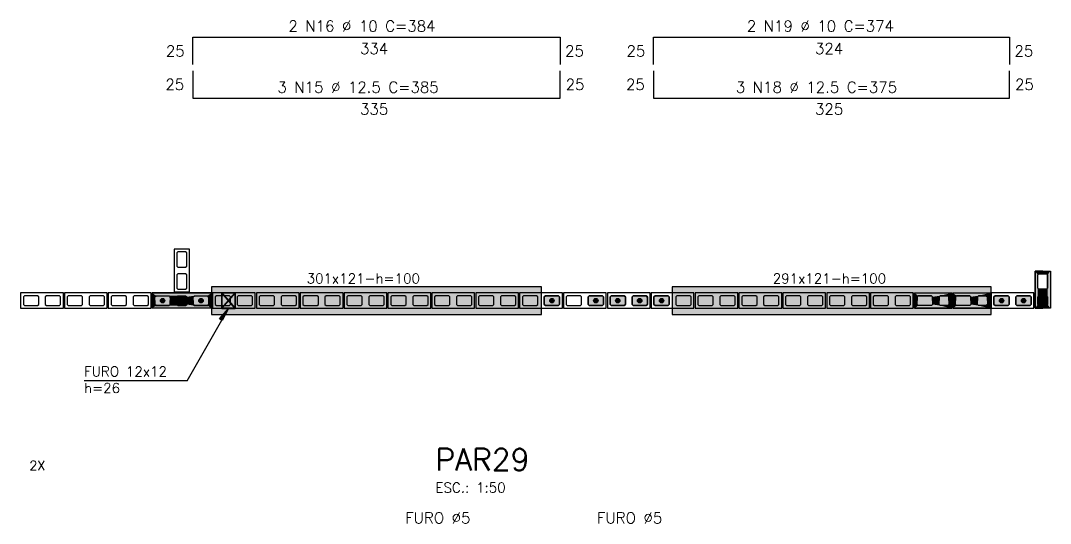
# Model space of a CAD drawing. Extents: x -2 to 121, y -2 to 61.
# Drawn here: x 44.35 to 63.13, y 20.87 to 30.04 of the extents above; entities that cross this region are included whole.
import ezdxf

# ---------------------------------------------------------------- set-up
doc = ezdxf.new("R2010")
doc.units = 0
doc.header["$MEASUREMENT"] = 0
for name, color, linetype in [('PENA_01', 1, 'CONTINUOUS'), ('PENA_02', 2, 'CONTINUOUS'), ('PENA_03', 3, 'CONTINUOUS'), ('PENA_05', 5, 'CONTINUOUS'), ('PENA_06', 6, 'CONTINUOUS'), ('PENA_09', 254, 'CONTINUOUS'), ('PENA_11', 252, 'CONTINUOUS'), ('PENA_19', 240, 'CONTINUOUS'), ('PENA_21', 100, 'CONTINUOUS'), ('PENA_23', 50, 'CONTINUOUS')]:
    doc.layers.add(name, color=color, linetype=linetype)
doc.styles.get("Standard").update_dxf_attribs({"font": 'ROMANS.SHX'})

msp = doc.modelspace()

# ---------------------------------------------------------------- linework, layer by layer
at = {"layer": 'PENA_01', "linetype": 'Continuous'}
for points in [[(47.217785, 25.818694), (47.197785, 25.798694), (47.197785, 25.558694), (47.217785, 25.538694), (47.357785, 25.538694), (47.377785, 25.558694), (47.377785, 25.798694), (47.357785, 25.818694), (47.217785, 25.818694)], [(47.217785, 25.418694), (47.197785, 25.398694), (47.197785, 25.158694), (47.217785, 25.138694), (47.357785, 25.138694), (47.377785, 25.158694), (47.377785, 25.398694), (47.357785, 25.418694), (47.217785, 25.418694)], [(62.897785, 25.158694), (62.897785, 25.398694), (62.917785, 25.418694), (63.057785, 25.418694), (63.077785, 25.398694), (63.077785, 25.158694), (63.057785, 25.138694), (62.917785, 25.138694), (62.897785, 25.158694)], [(44.677785, 24.998694), (44.657785, 25.018694), (44.417785, 25.018694), (44.397785, 24.998694), (44.397785, 24.858694), (44.417785, 24.838694), (44.657785, 24.838694), (44.677785, 24.858694), (44.677785, 24.998694)], [(45.077785, 24.998694), (45.057785, 25.018694), (44.817785, 25.018694), (44.797785, 24.998694), (44.797785, 24.858694), (44.817785, 24.838694), (45.057785, 24.838694), (45.077785, 24.858694), (45.077785, 24.998694)], [(45.477785, 24.998694), (45.457785, 25.018694), (45.217785, 25.018694), (45.197785, 24.998694), (45.197785, 24.858694), (45.217785, 24.838694), (45.457785, 24.838694), (45.477785, 24.858694), (45.477785, 24.998694)], [(45.877785, 24.998694), (45.857785, 25.018694), (45.617785, 25.018694), (45.597785, 24.998694), (45.597785, 24.858694), (45.617785, 24.838694), (45.857785, 24.838694), (45.877785, 24.858694), (45.877785, 24.998694)], [(46.277785, 24.998694), (46.257785, 25.018694), (46.017785, 25.018694), (45.997785, 24.998694), (45.997785, 24.858694), (46.017785, 24.838694), (46.257785, 24.838694), (46.277785, 24.858694), (46.277785, 24.998694)], [(46.677785, 24.998694), (46.657785, 25.018694), (46.417785, 25.018694), (46.397785, 24.998694), (46.397785, 24.858694), (46.417785, 24.838694), (46.657785, 24.838694), (46.677785, 24.858694), (46.677785, 24.998694)], [(46.797785, 24.998694), (46.817785, 25.018694), (47.057785, 25.018694), (47.077785, 24.998694), (47.077785, 24.858694), (47.057785, 24.838694), (46.817785, 24.838694), (46.797785, 24.858694), (46.797785, 24.998694)], [(47.197785, 24.998694), (47.217785, 25.018694), (47.357785, 25.018694), (47.377785, 24.998694), (47.377785, 24.858694), (47.357785, 24.838694), (47.217785, 24.838694), (47.197785, 24.858694), (47.197785, 24.998694)], [(47.497785, 24.998694), (47.517785, 25.018694), (47.757785, 25.018694), (47.777785, 24.998694), (47.777785, 24.858694), (47.757785, 24.838694), (47.517785, 24.838694), (47.497785, 24.858694), (47.497785, 24.998694)], [(48.177785, 24.998694), (48.157785, 25.018694), (47.917785, 25.018694), (47.897785, 24.998694), (47.897785, 24.858694), (47.917785, 24.838694), (48.157785, 24.838694), (48.177785, 24.858694), (48.177785, 24.998694)], [(48.577785, 24.998694), (48.557785, 25.018694), (48.317785, 25.018694), (48.297785, 24.998694), (48.297785, 24.858694), (48.317785, 24.838694), (48.557785, 24.838694), (48.577785, 24.858694), (48.577785, 24.998694)], [(48.977785, 24.998694), (48.957785, 25.018694), (48.717785, 25.018694), (48.697785, 24.998694), (48.697785, 24.858694), (48.717785, 24.838694), (48.957785, 24.838694), (48.977785, 24.858694), (48.977785, 24.998694)], [(49.377785, 24.998694), (49.357785, 25.018694), (49.117785, 25.018694), (49.097785, 24.998694), (49.097785, 24.858694), (49.117785, 24.838694), (49.357785, 24.838694), (49.377785, 24.858694), (49.377785, 24.998694)], [(49.777785, 24.998694), (49.757785, 25.018694), (49.517785, 25.018694), (49.497785, 24.998694), (49.497785, 24.858694), (49.517785, 24.838694), (49.757785, 24.838694), (49.777785, 24.858694), (49.777785, 24.998694)], [(50.177785, 24.998694), (50.157785, 25.018694), (49.917785, 25.018694), (49.897785, 24.998694), (49.897785, 24.858694), (49.917785, 24.838694), (50.157785, 24.838694), (50.177785, 24.858694), (50.177785, 24.998694)], [(50.577785, 24.998694), (50.557785, 25.018694), (50.317785, 25.018694), (50.297785, 24.998694), (50.297785, 24.858694), (50.317785, 24.838694), (50.557785, 24.838694), (50.577785, 24.858694), (50.577785, 24.998694)], [(50.977785, 24.998694), (50.957785, 25.018694), (50.717785, 25.018694), (50.697785, 24.998694), (50.697785, 24.858694), (50.717785, 24.838694), (50.957785, 24.838694), (50.977785, 24.858694), (50.977785, 24.998694)], [(51.377785, 24.998694), (51.357785, 25.018694), (51.117785, 25.018694), (51.097785, 24.998694), (51.097785, 24.858694), (51.117785, 24.838694), (51.357785, 24.838694), (51.377785, 24.858694), (51.377785, 24.998694)], [(51.777785, 24.998694), (51.757785, 25.018694), (51.517785, 25.018694), (51.497785, 24.998694), (51.497785, 24.858694), (51.517785, 24.838694), (51.757785, 24.838694), (51.777785, 24.858694), (51.777785, 24.998694)], [(52.177785, 24.998694), (52.157785, 25.018694), (51.917785, 25.018694), (51.897785, 24.998694), (51.897785, 24.858694), (51.917785, 24.838694), (52.157785, 24.838694), (52.177785, 24.858694), (52.177785, 24.998694)], [(52.577785, 24.998694), (52.557785, 25.018694), (52.317785, 25.018694), (52.297785, 24.998694), (52.297785, 24.858694), (52.317785, 24.838694), (52.557785, 24.838694), (52.577785, 24.858694), (52.577785, 24.998694)], [(52.977785, 24.998694), (52.957785, 25.018694), (52.717785, 25.018694), (52.697785, 24.998694), (52.697785, 24.858694), (52.717785, 24.838694), (52.957785, 24.838694), (52.977785, 24.858694), (52.977785, 24.998694)], [(53.377785, 24.998694), (53.357785, 25.018694), (53.117785, 25.018694), (53.097785, 24.998694), (53.097785, 24.858694), (53.117785, 24.838694), (53.357785, 24.838694), (53.377785, 24.858694), (53.377785, 24.998694)], [(53.777785, 24.998694), (53.757785, 25.018694), (53.517785, 25.018694), (53.497785, 24.998694), (53.497785, 24.858694), (53.517785, 24.838694), (53.757785, 24.838694), (53.777785, 24.858694), (53.777785, 24.998694)], [(54.177785, 24.998694), (54.157785, 25.018694), (53.917785, 25.018694), (53.897785, 24.998694), (53.897785, 24.858694), (53.917785, 24.838694), (54.157785, 24.838694), (54.177785, 24.858694), (54.177785, 24.998694)], [(54.577785, 24.998694), (54.557785, 25.018694), (54.317785, 25.018694), (54.297785, 24.998694), (54.297785, 24.858694), (54.317785, 24.838694), (54.557785, 24.838694), (54.577785, 24.858694), (54.577785, 24.998694)], [(54.977785, 24.998694), (54.957785, 25.018694), (54.717785, 25.018694), (54.697785, 24.998694), (54.697785, 24.858694), (54.717785, 24.838694), (54.957785, 24.838694), (54.977785, 24.858694), (54.977785, 24.998694)], [(55.377785, 24.998694), (55.357785, 25.018694), (55.117785, 25.018694), (55.097785, 24.998694), (55.097785, 24.858694), (55.117785, 24.838694), (55.357785, 24.838694), (55.377785, 24.858694), (55.377785, 24.998694)], [(55.777785, 24.998694), (55.757785, 25.018694), (55.517785, 25.018694), (55.497785, 24.998694), (55.497785, 24.858694), (55.517785, 24.838694), (55.757785, 24.838694), (55.777785, 24.858694), (55.777785, 24.998694)], [(56.177785, 24.998694), (56.157785, 25.018694), (55.917785, 25.018694), (55.897785, 24.998694), (55.897785, 24.858694), (55.917785, 24.838694), (56.157785, 24.838694), (56.177785, 24.858694), (56.177785, 24.998694)], [(56.577785, 24.998694), (56.557785, 25.018694), (56.317785, 25.018694), (56.297785, 24.998694), (56.297785, 24.858694), (56.317785, 24.838694), (56.557785, 24.838694), (56.577785, 24.858694), (56.577785, 24.998694)], [(56.977785, 24.998694), (56.957785, 25.018694), (56.717785, 25.018694), (56.697785, 24.998694), (56.697785, 24.858694), (56.717785, 24.838694), (56.957785, 24.838694), (56.977785, 24.858694), (56.977785, 24.998694)], [(57.377785, 24.998694), (57.357785, 25.018694), (57.117785, 25.018694), (57.097785, 24.998694), (57.097785, 24.858694), (57.117785, 24.838694), (57.357785, 24.838694), (57.377785, 24.858694), (57.377785, 24.998694)], [(57.777785, 24.998694), (57.757785, 25.018694), (57.517785, 25.018694), (57.497785, 24.998694), (57.497785, 24.858694), (57.517785, 24.838694), (57.757785, 24.838694), (57.777785, 24.858694), (57.777785, 24.998694)], [(58.177785, 24.998694), (58.157785, 25.018694), (57.917785, 25.018694), (57.897785, 24.998694), (57.897785, 24.858694), (57.917785, 24.838694), (58.157785, 24.838694), (58.177785, 24.858694), (58.177785, 24.998694)], [(58.577785, 24.998694), (58.557785, 25.018694), (58.317785, 25.018694), (58.297785, 24.998694), (58.297785, 24.858694), (58.317785, 24.838694), (58.557785, 24.838694), (58.577785, 24.858694), (58.577785, 24.998694)], [(58.977785, 24.998694), (58.957785, 25.018694), (58.717785, 25.018694), (58.697785, 24.998694), (58.697785, 24.858694), (58.717785, 24.838694), (58.957785, 24.838694), (58.977785, 24.858694), (58.977785, 24.998694)], [(59.377785, 24.998694), (59.357785, 25.018694), (59.117785, 25.018694), (59.097785, 24.998694), (59.097785, 24.858694), (59.117785, 24.838694), (59.357785, 24.838694), (59.377785, 24.858694), (59.377785, 24.998694)], [(59.777785, 24.998694), (59.757785, 25.018694), (59.517785, 25.018694), (59.497785, 24.998694), (59.497785, 24.858694), (59.517785, 24.838694), (59.757785, 24.838694), (59.777785, 24.858694), (59.777785, 24.998694)], [(60.177785, 24.998694), (60.157785, 25.018694), (59.917785, 25.018694), (59.897785, 24.998694), (59.897785, 24.858694), (59.917785, 24.838694), (60.157785, 24.838694), (60.177785, 24.858694), (60.177785, 24.998694)], [(60.577785, 24.998694), (60.557785, 25.018694), (60.317785, 25.018694), (60.297785, 24.998694), (60.297785, 24.858694), (60.317785, 24.838694), (60.557785, 24.838694), (60.577785, 24.858694), (60.577785, 24.998694)], [(60.957785, 24.838694), (60.717785, 24.838694), (60.697785, 24.858694), (60.697785, 24.998694), (60.717785, 25.018694), (60.957785, 25.018694), (60.977785, 24.998694), (60.977785, 24.858694), (60.957785, 24.838694)], [(61.257785, 24.838694), (61.117785, 24.838694), (61.097785, 24.858694), (61.097785, 24.998694), (61.117785, 25.018694), (61.257785, 25.018694), (61.277785, 24.998694), (61.277785, 24.858694), (61.257785, 24.838694)], [(61.657785, 24.838694), (61.417785, 24.838694), (61.397785, 24.858694), (61.397785, 24.998694), (61.417785, 25.018694), (61.657785, 25.018694), (61.677785, 24.998694), (61.677785, 24.858694), (61.657785, 24.838694)], [(61.957785, 24.838694), (61.817785, 24.838694), (61.797785, 24.858694), (61.797785, 24.998694), (61.817785, 25.018694), (61.957785, 25.018694), (61.977785, 24.998694), (61.977785, 24.858694), (61.957785, 24.838694)], [(62.377785, 24.998694), (62.357785, 25.018694), (62.117785, 25.018694), (62.097785, 24.998694), (62.097785, 24.858694), (62.117785, 24.838694), (62.357785, 24.838694), (62.377785, 24.858694), (62.377785, 24.998694)], [(62.777785, 24.998694), (62.757785, 25.018694), (62.517785, 25.018694), (62.497785, 24.998694), (62.497785, 24.858694), (62.517785, 24.838694), (62.757785, 24.838694), (62.777785, 24.858694), (62.777785, 24.998694)], [(62.897785, 24.858694), (62.897785, 24.998694), (62.917785, 25.018694), (63.057785, 25.018694), (63.077785, 24.998694), (63.077785, 24.858694), (63.057785, 24.838694), (62.917785, 24.838694), (62.897785, 24.858694)]]:
    msp.add_lwpolyline(points, dxfattribs=at)
at = {"layer": 'PENA_02', "linetype": 'Continuous'}
for p, q in [((46.747785, 25.068694), (47.827785, 25.068694)), ((46.747785, 24.788694), (46.747785, 25.068694)), ((47.827785, 25.068694), (47.827785, 24.788694)), ((47.827785, 24.788694), (46.747785, 24.788694))]:
    msp.add_line(p, q, dxfattribs=at)
for points in [[(47.147785, 25.868694), (47.147785, 25.088694), (47.427785, 25.088694), (47.427785, 25.868694), (47.147785, 25.868694)], [(62.847785, 24.788694), (62.847785, 25.468694), (63.127785, 25.468694), (63.127785, 24.788694), (62.847785, 24.788694)], [(45.127785, 25.068694), (44.347785, 25.068694), (44.347785, 24.788694), (45.127785, 24.788694), (45.127785, 25.068694)], [(45.927785, 25.068694), (45.147785, 25.068694), (45.147785, 24.788694), (45.927785, 24.788694), (45.927785, 25.068694)], [(46.727785, 25.068694), (45.947785, 25.068694), (45.947785, 24.788694), (46.727785, 24.788694), (46.727785, 25.068694)], [(48.627785, 25.068694), (47.847785, 25.068694), (47.847785, 24.788694), (48.627785, 24.788694), (48.627785, 25.068694)], [(49.427785, 25.068694), (48.647785, 25.068694), (48.647785, 24.788694), (49.427785, 24.788694), (49.427785, 25.068694)], [(50.227785, 25.068694), (49.447785, 25.068694), (49.447785, 24.788694), (50.227785, 24.788694), (50.227785, 25.068694)], [(51.027785, 25.068694), (50.247785, 25.068694), (50.247785, 24.788694), (51.027785, 24.788694), (51.027785, 25.068694)], [(51.827785, 25.068694), (51.047785, 25.068694), (51.047785, 24.788694), (51.827785, 24.788694), (51.827785, 25.068694)], [(52.627785, 25.068694), (51.847785, 25.068694), (51.847785, 24.788694), (52.627785, 24.788694), (52.627785, 25.068694)], [(53.427785, 25.068694), (52.647785, 25.068694), (52.647785, 24.788694), (53.427785, 24.788694), (53.427785, 25.068694)], [(54.227785, 25.068694), (53.447785, 25.068694), (53.447785, 24.788694), (54.227785, 24.788694), (54.227785, 25.068694)], [(55.027785, 25.068694), (54.247785, 25.068694), (54.247785, 24.788694), (55.027785, 24.788694), (55.027785, 25.068694)], [(55.827785, 25.068694), (55.047785, 25.068694), (55.047785, 24.788694), (55.827785, 24.788694), (55.827785, 25.068694)], [(56.627785, 25.068694), (55.847785, 25.068694), (55.847785, 24.788694), (56.627785, 24.788694), (56.627785, 25.068694)], [(57.427785, 25.068694), (56.647785, 25.068694), (56.647785, 24.788694), (57.427785, 24.788694), (57.427785, 25.068694)], [(58.227785, 25.068694), (57.447785, 25.068694), (57.447785, 24.788694), (58.227785, 24.788694), (58.227785, 25.068694)], [(59.027785, 25.068694), (58.247785, 25.068694), (58.247785, 24.788694), (59.027785, 24.788694), (59.027785, 25.068694)], [(59.827785, 25.068694), (59.047785, 25.068694), (59.047785, 24.788694), (59.827785, 24.788694), (59.827785, 25.068694)], [(60.627785, 25.068694), (59.847785, 25.068694), (59.847785, 24.788694), (60.627785, 24.788694), (60.627785, 25.068694)], [(61.327785, 24.788694), (60.647785, 24.788694), (60.647785, 25.068694), (61.327785, 25.068694), (61.327785, 24.788694)], [(62.027785, 24.788694), (61.347785, 24.788694), (61.347785, 25.068694), (62.027785, 25.068694), (62.027785, 24.788694)], [(62.827785, 25.068694), (62.047785, 25.068694), (62.047785, 24.788694), (62.827785, 24.788694), (62.827785, 25.068694)]]:
    msp.add_lwpolyline(points, dxfattribs=at)
at = {"layer": 'PENA_03', "linetype": 'Continuous'}
for p, q in [((48.017189, 25.06908), (48.257189, 24.78908)), ((48.257189, 25.06908), (48.017189, 24.789078)), ((48.257828, 25.06908), (48.017828, 24.78908)), ((48.257829, 24.788308), (48.017828, 25.06908)), ((48.017828, 25.06908), (48.257828, 24.789079)), ((48.257828, 25.06908), (48.017828, 24.789077)), ((47.384475, 23.466479), (48.137888, 24.788379)), ((47.384475, 23.466479), (45.505087, 23.466479))]:
    msp.add_line(p, q, dxfattribs=at)
for points in [[(47.077785, 24.858694), (47.057785, 24.838694), (46.817785, 24.838694), (46.797785, 24.858694), (46.797785, 24.998694), (46.817785, 25.018694), (47.057785, 25.018694), (47.077785, 24.998694), (47.077785, 24.858694)], [(47.357785, 25.018694), (47.377785, 24.998694), (47.377785, 24.858694), (47.357785, 24.838694), (47.217785, 24.838694), (47.197785, 24.858694), (47.197785, 24.998694), (47.217785, 25.018694), (47.357785, 25.018694)], [(47.777785, 24.858694), (47.757785, 24.838694), (47.517785, 24.838694), (47.497785, 24.858694), (47.497785, 24.998694), (47.517785, 25.018694), (47.757785, 25.018694), (47.777785, 24.998694), (47.777785, 24.858694)], [(48.017189, 25.06908), (48.257189, 25.06908), (48.257189, 24.78908), (48.017189, 24.789078), (48.017189, 25.06908)], [(48.017828, 25.06908), (48.257828, 25.06908), (48.257829, 24.788308), (48.017829, 24.788308), (48.017828, 25.06908)], [(48.017828, 25.06908), (48.257828, 25.06908), (48.257828, 24.789079), (48.017828, 24.789077), (48.017828, 25.06908)], [(54.177785, 24.858694), (54.157785, 24.838694), (53.917785, 24.838694), (53.897785, 24.858694), (53.897785, 24.998694), (53.917785, 25.018694), (54.157785, 25.018694), (54.177785, 24.998694), (54.177785, 24.858694)], [(54.977785, 24.858694), (54.957785, 24.838694), (54.717785, 24.838694), (54.697785, 24.858694), (54.697785, 24.998694), (54.717785, 25.018694), (54.957785, 25.018694), (54.977785, 24.998694), (54.977785, 24.858694)], [(55.377785, 24.858694), (55.357785, 24.838694), (55.117785, 24.838694), (55.097785, 24.858694), (55.097785, 24.998694), (55.117785, 25.018694), (55.357785, 25.018694), (55.377785, 24.998694), (55.377785, 24.858694)], [(55.777785, 24.858694), (55.757785, 24.838694), (55.517785, 24.838694), (55.497785, 24.858694), (55.497785, 24.998694), (55.517785, 25.018694), (55.757785, 25.018694), (55.777785, 24.998694), (55.777785, 24.858694)], [(56.177785, 24.858694), (56.157785, 24.838694), (55.917785, 24.838694), (55.897785, 24.858694), (55.897785, 24.998694), (55.917785, 25.018694), (56.157785, 25.018694), (56.177785, 24.998694), (56.177785, 24.858694)], [(62.377785, 24.858694), (62.357785, 24.838694), (62.117785, 24.838694), (62.097785, 24.858694), (62.097785, 24.998694), (62.117785, 25.018694), (62.357785, 25.018694), (62.377785, 24.998694), (62.377785, 24.858694)], [(62.777785, 24.858694), (62.757785, 24.838694), (62.517785, 24.838694), (62.497785, 24.858694), (62.497785, 24.998694), (62.517785, 25.018694), (62.757785, 25.018694), (62.777785, 24.998694), (62.777785, 24.858694)], [(63.057785, 25.018694), (63.077785, 24.998694), (63.077785, 24.858694), (63.057785, 24.838694), (62.917785, 24.838694), (62.897785, 24.858694), (62.897785, 24.998694), (62.917785, 25.018694), (63.057785, 25.018694)], [(48.137888, 24.788379), (48.023224, 24.564319), (47.974724, 24.596732), (48.137888, 24.788379)]]:
    msp.add_lwpolyline(points, dxfattribs=at)
for centre in [(46.937785, 24.928694), (47.287785, 24.928694), (47.637785, 24.928694), (54.037785, 24.928694), (54.837785, 24.928694), (55.237785, 24.928694), (55.637785, 24.928694), (56.037785, 24.928694), (62.237785, 24.928694), (62.637785, 24.928694), (62.987785, 24.928694)]:
    msp.add_circle(centre, 0.04, dxfattribs=at)
for points in [[(46.977785, 24.928694), (46.917785, 24.963335), (46.900197, 24.942375)], [(46.977785, 24.928694), (46.900197, 24.942375), (46.900197, 24.915013)], [(46.977785, 24.928694), (46.900197, 24.915013), (46.917785, 24.894053)], [(46.977785, 24.928694), (46.944731, 24.968086), (46.917785, 24.963335)], [(46.977785, 24.928694), (46.917785, 24.894053), (46.944731, 24.889302)], [(46.977785, 24.928694), (46.968427, 24.954405), (46.944731, 24.968086)], [(46.977785, 24.928694), (46.944731, 24.889302), (46.968427, 24.902982)], [(46.977785, 24.928694), (46.968427, 24.902982), (46.977785, 24.928694)], [(47.327785, 24.928694), (47.267785, 24.963335), (47.250197, 24.942375)], [(47.327785, 24.928694), (47.250197, 24.942375), (47.250197, 24.915013)], [(47.327785, 24.928694), (47.250197, 24.915013), (47.267785, 24.894053)], [(47.327785, 24.928694), (47.294731, 24.968086), (47.267785, 24.963335)], [(47.327785, 24.928694), (47.267785, 24.894053), (47.294731, 24.889302)], [(47.327785, 24.928694), (47.318427, 24.954405), (47.294731, 24.968086)], [(47.327785, 24.928694), (47.294731, 24.889302), (47.318427, 24.902982)], [(47.327785, 24.928694), (47.318427, 24.902982), (47.327785, 24.928694)], [(47.677785, 24.928694), (47.617785, 24.963335), (47.600197, 24.942375)], [(47.677785, 24.928694), (47.600197, 24.942375), (47.600197, 24.915013)], [(47.677785, 24.928694), (47.600197, 24.915013), (47.617785, 24.894053)], [(47.677785, 24.928694), (47.644731, 24.968086), (47.617785, 24.963335)], [(47.677785, 24.928694), (47.617785, 24.894053), (47.644731, 24.889302)], [(47.677785, 24.928694), (47.668427, 24.954405), (47.644731, 24.968086)], [(47.677785, 24.928694), (47.644731, 24.889302), (47.668427, 24.902982)], [(47.677785, 24.928694), (47.668427, 24.902982), (47.677785, 24.928694)], [(54.077785, 24.928694), (54.017785, 24.963335), (54.000197, 24.942375)], [(54.077785, 24.928694), (54.000197, 24.942375), (54.000197, 24.915013)], [(54.077785, 24.928694), (54.000197, 24.915013), (54.017785, 24.894053)], [(54.077785, 24.928694), (54.044731, 24.968086), (54.017785, 24.963335)], [(54.077785, 24.928694), (54.017785, 24.894053), (54.044731, 24.889302)], [(54.077785, 24.928694), (54.068427, 24.954405), (54.044731, 24.968086)], [(54.077785, 24.928694), (54.044731, 24.889302), (54.068427, 24.902982)], [(54.077785, 24.928694), (54.068427, 24.902982), (54.077785, 24.928694)], [(54.877785, 24.928694), (54.817785, 24.963335), (54.800197, 24.942375)], [(54.877785, 24.928694), (54.800197, 24.942375), (54.800197, 24.915013)], [(54.877785, 24.928694), (54.800197, 24.915013), (54.817785, 24.894053)], [(54.877785, 24.928694), (54.844731, 24.968086), (54.817785, 24.963335)], [(54.877785, 24.928694), (54.817785, 24.894053), (54.844731, 24.889302)], [(54.877785, 24.928694), (54.868427, 24.954405), (54.844731, 24.968086)], [(54.877785, 24.928694), (54.844731, 24.889302), (54.868427, 24.902982)], [(54.877785, 24.928694), (54.868427, 24.902982), (54.877785, 24.928694)], [(55.277785, 24.928694), (55.217785, 24.963335), (55.200197, 24.942375)], [(55.277785, 24.928694), (55.200197, 24.942375), (55.200197, 24.915013)], [(55.277785, 24.928694), (55.200197, 24.915013), (55.217785, 24.894053)], [(55.277785, 24.928694), (55.244731, 24.968086), (55.217785, 24.963335)], [(55.277785, 24.928694), (55.217785, 24.894053), (55.244731, 24.889302)], [(55.277785, 24.928694), (55.268427, 24.954405), (55.244731, 24.968086)], [(55.277785, 24.928694), (55.244731, 24.889302), (55.268427, 24.902982)], [(55.277785, 24.928694), (55.268427, 24.902982), (55.277785, 24.928694)], [(55.677785, 24.928694), (55.617785, 24.963335), (55.600197, 24.942375)], [(55.677785, 24.928694), (55.600197, 24.942375), (55.600197, 24.915013)], [(55.677785, 24.928694), (55.600197, 24.915013), (55.617785, 24.894053)], [(55.677785, 24.928694), (55.644731, 24.968086), (55.617785, 24.963335)], [(55.677785, 24.928694), (55.617785, 24.894053), (55.644731, 24.889302)], [(55.677785, 24.928694), (55.668427, 24.954405), (55.644731, 24.968086)], [(55.677785, 24.928694), (55.644731, 24.889302), (55.668427, 24.902982)], [(55.677785, 24.928694), (55.668427, 24.902982), (55.677785, 24.928694)], [(56.077785, 24.928694), (56.017785, 24.963335), (56.000197, 24.942375)], [(56.077785, 24.928694), (56.000197, 24.942375), (56.000197, 24.915013)], [(56.077785, 24.928694), (56.000197, 24.915013), (56.017785, 24.894053)], [(56.077785, 24.928694), (56.044731, 24.968086), (56.017785, 24.963335)], [(56.077785, 24.928694), (56.017785, 24.894053), (56.044731, 24.889302)], [(56.077785, 24.928694), (56.068427, 24.954405), (56.044731, 24.968086)], [(56.077785, 24.928694), (56.044731, 24.889302), (56.068427, 24.902982)], [(56.077785, 24.928694), (56.068427, 24.902982), (56.077785, 24.928694)], [(62.277785, 24.928694), (62.217785, 24.963335), (62.200197, 24.942375)], [(62.277785, 24.928694), (62.200197, 24.942375), (62.200197, 24.915013)], [(62.277785, 24.928694), (62.200197, 24.915013), (62.217785, 24.894053)], [(62.277785, 24.928694), (62.244731, 24.968086), (62.217785, 24.963335)], [(62.277785, 24.928694), (62.217785, 24.894053), (62.244731, 24.889302)], [(62.277785, 24.928694), (62.268427, 24.954405), (62.244731, 24.968086)], [(62.277785, 24.928694), (62.244731, 24.889302), (62.268427, 24.902982)], [(62.277785, 24.928694), (62.268427, 24.902982), (62.277785, 24.928694)], [(62.677785, 24.928694), (62.617785, 24.963335), (62.600197, 24.942375)], [(62.677785, 24.928694), (62.600197, 24.942375), (62.600197, 24.915013)], [(62.677785, 24.928694), (62.600197, 24.915013), (62.617785, 24.894053)], [(62.677785, 24.928694), (62.644731, 24.968086), (62.617785, 24.963335)], [(62.677785, 24.928694), (62.617785, 24.894053), (62.644731, 24.889302)], [(62.677785, 24.928694), (62.668427, 24.954405), (62.644731, 24.968086)], [(62.677785, 24.928694), (62.644731, 24.889302), (62.668427, 24.902982)], [(62.677785, 24.928694), (62.668427, 24.902982), (62.677785, 24.928694)], [(63.027785, 24.928694), (62.967785, 24.963335), (62.950197, 24.942375)], [(63.027785, 24.928694), (62.950197, 24.942375), (62.950197, 24.915013)], [(63.027785, 24.928694), (62.950197, 24.915013), (62.967785, 24.894053)], [(63.027785, 24.928694), (62.994731, 24.968086), (62.967785, 24.963335)], [(63.027785, 24.928694), (62.967785, 24.894053), (62.994731, 24.889302)], [(63.027785, 24.928694), (63.018427, 24.954405), (62.994731, 24.968086)], [(63.027785, 24.928694), (62.994731, 24.889302), (63.018427, 24.902982)], [(63.027785, 24.928694), (63.018427, 24.902982), (63.027785, 24.928694)], [(48.137888, 24.788379), (48.023224, 24.564319), (47.974724, 24.596732)], [(48.137888, 24.788379), (47.974724, 24.596732), (48.137888, 24.788379)]]:
    msp.add_solid(points, dxfattribs=at)
at = {"layer": 'PENA_05', "linetype": 'Continuous'}
for p, q in [((47.487785, 29.236079), (47.487785, 29.736079)), ((47.487785, 29.736079), (54.187785, 29.736079)), ((54.187785, 29.736079), (54.187785, 29.236079)), ((55.887785, 29.236079), (55.887785, 29.736079)), ((55.887785, 29.736079), (62.382542, 29.736079)), ((62.382542, 29.736079), (62.382542, 29.236079)), ((47.487785, 29.121351), (47.487785, 28.621351)), ((54.187785, 28.621351), (54.187785, 29.121351)), ((55.887785, 29.121351), (55.887785, 28.621351)), ((62.382542, 28.621351), (62.382542, 29.121351)), ((47.487785, 28.621351), (54.187785, 28.621351)), ((55.887785, 28.621351), (62.382542, 28.621351))]:
    msp.add_line(p, q, dxfattribs=at)
at = {"layer": 'PENA_09', "linetype": 'Continuous'}
for points in [[(48.137663, 24.928887), (48.257828, 25.06908), (48.017828, 25.06908), (48.137663, 24.928887)], [(48.017829, 24.789081), (48.137663, 24.928887), (48.017828, 25.06908), (48.017829, 24.789081)], [(48.257829, 24.788308), (48.257828, 25.06908), (48.137663, 24.928887), (48.257829, 24.788308)], [(48.137663, 24.928887), (48.017829, 24.789081), (48.017829, 24.788308), (48.257829, 24.788308), (48.137663, 24.928887)]]:
    msp.add_lwpolyline(points, dxfattribs=at)
for points in [[(48.137663, 24.928887), (48.257828, 25.06908), (48.017828, 25.06908)], [(48.137663, 24.928887), (48.017828, 25.06908), (48.137663, 24.928887)], [(48.017829, 24.789081), (48.137663, 24.928887), (48.017828, 25.06908)], [(48.017829, 24.789081), (48.017828, 25.06908), (48.017829, 24.789081)], [(48.257829, 24.788308), (48.257828, 25.06908), (48.137663, 24.928887)], [(48.137663, 24.928887), (48.017829, 24.789081), (48.017829, 24.789081)], [(48.137663, 24.928887), (48.017829, 24.789081), (48.257829, 24.788308)], [(48.257829, 24.788308), (48.137663, 24.928887), (48.257829, 24.788308)], [(48.137663, 24.928887), (48.257829, 24.788308), (48.137663, 24.928887)]]:
    msp.add_solid(points, dxfattribs=at)
at = {"layer": 'PENA_11', "linetype": 'Continuous'}
for points in [[(47.077785, 24.858694), (46.797785, 24.998694), (46.817785, 25.018694)], [(47.077785, 24.858694), (46.797785, 24.858694), (46.797785, 24.998694)], [(47.077785, 24.858694), (46.817785, 25.018694), (47.057785, 25.018694)], [(47.077785, 24.858694), (47.057785, 25.018694), (47.077785, 24.998694)], [(47.077785, 24.858694), (47.077785, 24.998694), (47.077785, 24.858694)], [(47.357785, 25.018694), (47.217785, 24.838694), (47.197785, 24.858694)], [(47.357785, 25.018694), (47.197785, 24.858694), (47.197785, 24.998694)], [(47.357785, 25.018694), (47.197785, 24.998694), (47.217785, 25.018694)], [(47.357785, 25.018694), (47.357785, 24.838694), (47.217785, 24.838694)], [(47.357785, 25.018694), (47.217785, 25.018694), (47.357785, 25.018694)], [(47.357785, 25.018694), (47.377785, 24.998694), (47.377785, 24.858694)], [(47.357785, 25.018694), (47.377785, 24.858694), (47.357785, 24.838694)], [(47.777785, 24.858694), (47.497785, 24.998694), (47.517785, 25.018694)], [(47.777785, 24.858694), (47.497785, 24.858694), (47.497785, 24.998694)], [(47.777785, 24.858694), (47.517785, 25.018694), (47.757785, 25.018694)], [(47.777785, 24.858694), (47.757785, 25.018694), (47.777785, 24.998694)], [(47.777785, 24.858694), (47.777785, 24.998694), (47.777785, 24.858694)], [(54.177785, 24.858694), (53.897785, 24.998694), (53.917785, 25.018694)], [(54.177785, 24.858694), (53.897785, 24.858694), (53.897785, 24.998694)], [(54.177785, 24.858694), (53.917785, 25.018694), (54.157785, 25.018694)], [(54.177785, 24.858694), (54.157785, 25.018694), (54.177785, 24.998694)], [(54.177785, 24.858694), (54.177785, 24.998694), (54.177785, 24.858694)], [(54.977785, 24.858694), (54.697785, 24.998694), (54.717785, 25.018694)], [(54.977785, 24.858694), (54.697785, 24.858694), (54.697785, 24.998694)], [(54.977785, 24.858694), (54.717785, 25.018694), (54.957785, 25.018694)], [(54.977785, 24.858694), (54.957785, 25.018694), (54.977785, 24.998694)], [(54.977785, 24.858694), (54.977785, 24.998694), (54.977785, 24.858694)], [(55.377785, 24.858694), (55.097785, 24.998694), (55.117785, 25.018694)], [(55.377785, 24.858694), (55.097785, 24.858694), (55.097785, 24.998694)], [(55.377785, 24.858694), (55.117785, 25.018694), (55.357785, 25.018694)], [(55.377785, 24.858694), (55.357785, 25.018694), (55.377785, 24.998694)], [(55.377785, 24.858694), (55.377785, 24.998694), (55.377785, 24.858694)], [(55.777785, 24.858694), (55.497785, 24.998694), (55.517785, 25.018694)], [(55.777785, 24.858694), (55.497785, 24.858694), (55.497785, 24.998694)], [(55.777785, 24.858694), (55.517785, 25.018694), (55.757785, 25.018694)], [(55.777785, 24.858694), (55.757785, 25.018694), (55.777785, 24.998694)], [(55.777785, 24.858694), (55.777785, 24.998694), (55.777785, 24.858694)], [(56.177785, 24.858694), (55.897785, 24.998694), (55.917785, 25.018694)], [(56.177785, 24.858694), (55.897785, 24.858694), (55.897785, 24.998694)], [(56.177785, 24.858694), (55.917785, 25.018694), (56.157785, 25.018694)], [(56.177785, 24.858694), (56.157785, 25.018694), (56.177785, 24.998694)], [(56.177785, 24.858694), (56.177785, 24.998694), (56.177785, 24.858694)], [(62.377785, 24.858694), (62.097785, 24.998694), (62.117785, 25.018694)], [(62.377785, 24.858694), (62.097785, 24.858694), (62.097785, 24.998694)], [(62.377785, 24.858694), (62.117785, 25.018694), (62.357785, 25.018694)], [(62.377785, 24.858694), (62.357785, 25.018694), (62.377785, 24.998694)], [(62.377785, 24.858694), (62.377785, 24.998694), (62.377785, 24.858694)], [(62.777785, 24.858694), (62.497785, 24.998694), (62.517785, 25.018694)], [(62.777785, 24.858694), (62.497785, 24.858694), (62.497785, 24.998694)], [(62.777785, 24.858694), (62.517785, 25.018694), (62.757785, 25.018694)], [(62.777785, 24.858694), (62.757785, 25.018694), (62.777785, 24.998694)], [(62.777785, 24.858694), (62.777785, 24.998694), (62.777785, 24.858694)], [(63.057785, 25.018694), (62.917785, 24.838694), (62.897785, 24.858694)], [(63.057785, 25.018694), (62.897785, 24.858694), (62.897785, 24.998694)], [(63.057785, 25.018694), (62.897785, 24.998694), (62.917785, 25.018694)], [(63.057785, 25.018694), (63.057785, 24.838694), (62.917785, 24.838694)], [(63.057785, 25.018694), (62.917785, 25.018694), (63.057785, 25.018694)], [(63.057785, 25.018694), (63.077785, 24.998694), (63.077785, 24.858694)], [(63.057785, 25.018694), (63.077785, 24.858694), (63.057785, 24.838694)], [(47.077785, 24.858694), (46.817785, 24.838694), (46.797785, 24.858694)], [(47.077785, 24.858694), (47.057785, 24.838694), (46.817785, 24.838694)], [(47.777785, 24.858694), (47.517785, 24.838694), (47.497785, 24.858694)], [(47.777785, 24.858694), (47.757785, 24.838694), (47.517785, 24.838694)], [(54.177785, 24.858694), (53.917785, 24.838694), (53.897785, 24.858694)], [(54.177785, 24.858694), (54.157785, 24.838694), (53.917785, 24.838694)], [(54.977785, 24.858694), (54.717785, 24.838694), (54.697785, 24.858694)], [(54.977785, 24.858694), (54.957785, 24.838694), (54.717785, 24.838694)], [(55.377785, 24.858694), (55.117785, 24.838694), (55.097785, 24.858694)], [(55.377785, 24.858694), (55.357785, 24.838694), (55.117785, 24.838694)], [(55.777785, 24.858694), (55.517785, 24.838694), (55.497785, 24.858694)], [(55.777785, 24.858694), (55.757785, 24.838694), (55.517785, 24.838694)], [(56.177785, 24.858694), (55.917785, 24.838694), (55.897785, 24.858694)], [(56.177785, 24.858694), (56.157785, 24.838694), (55.917785, 24.838694)], [(62.377785, 24.858694), (62.117785, 24.838694), (62.097785, 24.858694)], [(62.377785, 24.858694), (62.357785, 24.838694), (62.117785, 24.838694)], [(62.777785, 24.858694), (62.517785, 24.838694), (62.497785, 24.858694)], [(62.777785, 24.858694), (62.757785, 24.838694), (62.517785, 24.838694)]]:
    msp.add_solid(points, dxfattribs=at)
at = {"layer": 'PENA_19', "linetype": 'Continuous'}
for points in [[(46.747785, 24.928694), (46.797785, 24.928694), (46.797785, 24.998694), (46.817785, 25.018694), (47.057785, 25.018694), (47.077785, 24.998694), (47.077785, 24.928694), (47.197785, 24.928694), (47.197785, 24.998694), (47.217785, 25.018694), (47.357785, 25.018694), (47.377785, 24.998694), (47.377785, 24.928694), (47.497785, 24.928694), (47.497785, 24.998694), (47.517785, 25.018694), (47.757785, 25.018694), (47.777785, 24.998694), (47.777785, 24.928694), (47.827785, 24.928694), (47.827785, 25.068694), (46.747785, 25.068694), (46.747785, 24.928694)], [(46.747785, 24.928694), (46.797785, 24.928694), (46.797785, 24.858694), (46.817785, 24.838694), (47.057785, 24.838694), (47.077785, 24.858694), (47.077785, 24.928694), (47.197785, 24.928694), (47.197785, 24.858694), (47.217785, 24.838694), (47.357785, 24.838694), (47.377785, 24.858694), (47.377785, 24.928694), (47.497785, 24.928694), (47.497785, 24.858694), (47.517785, 24.838694), (47.757785, 24.838694), (47.777785, 24.858694), (47.777785, 24.928694), (47.827785, 24.928694), (47.827785, 24.788694), (46.747785, 24.788694), (46.747785, 24.928694)]]:
    msp.add_lwpolyline(points, dxfattribs=at)
for points in [[(47.827785, 25.068694), (46.747785, 25.068694), (46.817785, 25.018694)], [(46.747785, 25.068694), (46.747785, 24.928694), (46.797785, 24.928694)], [(46.747785, 25.068694), (46.797785, 24.928694), (46.797785, 24.998694)], [(46.747785, 25.068694), (46.797785, 24.998694), (46.817785, 25.018694)], [(47.827785, 25.068694), (46.817785, 25.018694), (47.057785, 25.018694)], [(47.827785, 25.068694), (47.057785, 25.018694), (47.217785, 25.018694)], [(47.077785, 24.998694), (47.217785, 25.018694), (47.057785, 25.018694)], [(47.077785, 24.998694), (47.197785, 24.998694), (47.217785, 25.018694)], [(47.077785, 24.998694), (47.077785, 24.928694), (47.197785, 24.928694)], [(47.077785, 24.998694), (47.197785, 24.928694), (47.197785, 24.998694)], [(47.827785, 25.068694), (47.217785, 25.018694), (47.357785, 25.018694)], [(47.827785, 25.068694), (47.357785, 25.018694), (47.377785, 24.998694)], [(47.827785, 25.068694), (47.377785, 24.998694), (47.517785, 25.018694)], [(47.377785, 24.998694), (47.497785, 24.998694), (47.517785, 25.018694)], [(47.377785, 24.998694), (47.377785, 24.928694), (47.497785, 24.928694)], [(47.377785, 24.998694), (47.497785, 24.928694), (47.497785, 24.998694)], [(47.827785, 25.068694), (47.517785, 25.018694), (47.757785, 25.018694)], [(47.827785, 25.068694), (47.757785, 25.018694), (47.777785, 24.998694)], [(47.827785, 25.068694), (47.777785, 24.998694), (47.827785, 24.928694)], [(47.827785, 24.928694), (47.777785, 24.998694), (47.777785, 24.928694)], [(46.747785, 24.788694), (46.747785, 24.928694), (46.797785, 24.928694)], [(46.747785, 24.788694), (46.797785, 24.928694), (46.797785, 24.858694)], [(46.747785, 24.788694), (46.797785, 24.858694), (46.817785, 24.838694)], [(47.827785, 24.788694), (46.747785, 24.788694), (46.817785, 24.838694)], [(47.827785, 24.788694), (46.817785, 24.838694), (47.057785, 24.838694)], [(47.077785, 24.858694), (47.217785, 24.838694), (47.057785, 24.838694)], [(47.827785, 24.788694), (47.057785, 24.838694), (47.217785, 24.838694)], [(47.077785, 24.858694), (47.077785, 24.928694), (47.197785, 24.928694)], [(47.077785, 24.858694), (47.197785, 24.928694), (47.197785, 24.858694)], [(47.077785, 24.858694), (47.197785, 24.858694), (47.217785, 24.838694)], [(47.827785, 24.788694), (47.217785, 24.838694), (47.357785, 24.838694)], [(47.827785, 24.788694), (47.357785, 24.838694), (47.377785, 24.858694)], [(47.377785, 24.858694), (47.377785, 24.928694), (47.497785, 24.928694)], [(47.377785, 24.858694), (47.497785, 24.928694), (47.497785, 24.858694)], [(47.827785, 24.788694), (47.377785, 24.858694), (47.517785, 24.838694)], [(47.377785, 24.858694), (47.497785, 24.858694), (47.517785, 24.838694)], [(47.827785, 24.788694), (47.517785, 24.838694), (47.757785, 24.838694)], [(47.827785, 24.788694), (47.757785, 24.838694), (47.777785, 24.858694)], [(47.827785, 24.788694), (47.777785, 24.858694), (47.827785, 24.928694)], [(47.827785, 24.928694), (47.777785, 24.858694), (47.777785, 24.928694)]]:
    msp.add_solid(points, dxfattribs=at)
at = {"layer": 'PENA_21', "linetype": 'Continuous'}
for points in [[(62.987785, 24.788694), (62.987785, 24.838694), (62.917785, 24.838694), (62.897785, 24.858694), (62.897785, 24.998694), (62.917785, 25.018694), (62.987785, 25.018694), (62.987785, 25.138694), (62.917785, 25.138694), (62.897785, 25.158694), (62.897785, 25.398694), (62.917785, 25.418694), (62.987785, 25.418694), (62.987785, 25.468694), (62.847785, 25.468694), (62.847785, 24.788694), (62.987785, 24.788694)], [(62.987785, 24.788694), (62.987785, 24.838694), (63.057785, 24.838694), (63.077785, 24.858694), (63.077785, 24.998694), (63.057785, 25.018694), (62.987785, 25.018694), (62.987785, 25.138694), (63.057785, 25.138694), (63.077785, 25.158694), (63.077785, 25.398694), (63.057785, 25.418694), (62.987785, 25.418694), (62.987785, 25.468694), (63.127785, 25.468694), (63.127785, 24.788694), (62.987785, 24.788694)], [(61.327785, 24.928694), (61.277785, 24.928694), (61.277785, 24.998694), (61.257785, 25.018694), (61.117785, 25.018694), (61.097785, 24.998694), (61.097785, 24.928694), (60.977785, 24.928694), (60.977785, 24.998694), (60.957785, 25.018694), (60.717785, 25.018694), (60.697785, 24.998694), (60.697785, 24.928694), (60.647785, 24.928694), (60.647785, 25.068694), (61.327785, 25.068694), (61.327785, 24.928694)], [(62.027785, 24.928694), (61.977785, 24.928694), (61.977785, 24.998694), (61.957785, 25.018694), (61.817785, 25.018694), (61.797785, 24.998694), (61.797785, 24.928694), (61.677785, 24.928694), (61.677785, 24.998694), (61.657785, 25.018694), (61.417785, 25.018694), (61.397785, 24.998694), (61.397785, 24.928694), (61.347785, 24.928694), (61.347785, 25.068694), (62.027785, 25.068694), (62.027785, 24.928694)], [(61.327785, 24.928694), (61.277785, 24.928694), (61.277785, 24.858694), (61.257785, 24.838694), (61.117785, 24.838694), (61.097785, 24.858694), (61.097785, 24.928694), (60.977785, 24.928694), (60.977785, 24.858694), (60.957785, 24.838694), (60.717785, 24.838694), (60.697785, 24.858694), (60.697785, 24.928694), (60.647785, 24.928694), (60.647785, 24.788694), (61.327785, 24.788694), (61.327785, 24.928694)], [(62.027785, 24.928694), (61.977785, 24.928694), (61.977785, 24.858694), (61.957785, 24.838694), (61.817785, 24.838694), (61.797785, 24.858694), (61.797785, 24.928694), (61.677785, 24.928694), (61.677785, 24.858694), (61.657785, 24.838694), (61.417785, 24.838694), (61.397785, 24.858694), (61.397785, 24.928694), (61.347785, 24.928694), (61.347785, 24.788694), (62.027785, 24.788694), (62.027785, 24.928694)]]:
    msp.add_lwpolyline(points, dxfattribs=at)
for points in [[(62.987785, 25.468694), (62.847785, 25.468694), (62.917785, 25.418694)], [(62.917785, 25.418694), (62.847785, 25.468694), (62.897785, 25.398694)], [(62.847785, 25.468694), (62.897785, 24.858694), (62.897785, 25.398694)], [(62.847785, 24.788694), (62.897785, 24.858694), (62.847785, 25.468694)], [(62.897785, 25.398694), (62.897785, 24.858694), (62.897785, 24.998694)], [(62.897785, 25.398694), (62.897785, 25.158694), (62.897785, 24.998694)], [(62.987785, 25.418694), (62.987785, 25.468694), (62.917785, 25.418694)], [(63.057785, 25.418694), (62.987785, 25.418694), (63.127785, 25.468694)], [(62.987785, 25.418694), (62.987785, 25.468694), (63.127785, 25.468694)], [(63.077785, 25.398694), (63.057785, 25.418694), (63.127785, 25.468694)], [(63.077785, 25.158694), (63.127785, 25.468694), (63.077785, 24.998694)], [(63.077785, 24.998694), (63.127785, 25.468694), (63.077785, 24.858694)], [(63.127785, 25.468694), (63.127785, 24.788694), (63.077785, 24.858694)], [(63.077785, 25.158694), (63.077785, 25.398694), (63.127785, 25.468694)], [(61.327785, 25.068694), (60.717785, 25.018694), (60.647785, 25.068694)], [(60.717785, 25.018694), (60.697785, 24.998694), (60.647785, 25.068694)], [(60.647785, 25.068694), (60.697785, 24.998694), (60.647785, 24.928694)], [(60.697785, 24.998694), (60.697785, 24.928694), (60.647785, 24.928694)], [(60.957785, 25.018694), (60.717785, 25.018694), (61.327785, 25.068694)], [(60.977785, 24.998694), (60.957785, 25.018694), (61.327785, 25.068694)], [(61.327785, 25.068694), (61.117785, 25.018694), (60.977785, 24.998694)], [(60.977785, 24.928694), (60.977785, 24.998694), (61.117785, 25.018694)], [(60.977785, 24.928694), (61.117785, 25.018694), (61.097785, 24.998694)], [(60.977785, 24.928694), (61.097785, 24.998694), (61.097785, 24.928694)], [(61.327785, 25.068694), (61.257785, 25.018694), (61.117785, 25.018694)], [(61.327785, 25.068694), (61.277785, 24.998694), (61.257785, 25.018694)], [(61.327785, 25.068694), (61.327785, 24.928694), (61.277785, 24.928694)], [(61.327785, 25.068694), (61.277785, 24.928694), (61.277785, 24.998694)], [(62.027785, 25.068694), (61.417785, 25.018694), (61.347785, 25.068694)], [(61.417785, 25.018694), (61.397785, 24.998694), (61.347785, 25.068694)], [(61.347785, 25.068694), (61.397785, 24.998694), (61.347785, 24.928694)], [(61.397785, 24.998694), (61.397785, 24.928694), (61.347785, 24.928694)], [(61.657785, 25.018694), (61.417785, 25.018694), (62.027785, 25.068694)], [(61.677785, 24.998694), (61.657785, 25.018694), (62.027785, 25.068694)], [(62.027785, 25.068694), (61.817785, 25.018694), (61.677785, 24.998694)], [(61.677785, 24.928694), (61.677785, 24.998694), (61.817785, 25.018694)], [(61.677785, 24.928694), (61.817785, 25.018694), (61.797785, 24.998694)], [(61.677785, 24.928694), (61.797785, 24.998694), (61.797785, 24.928694)], [(62.027785, 25.068694), (61.957785, 25.018694), (61.817785, 25.018694)], [(62.027785, 25.068694), (61.977785, 24.998694), (61.957785, 25.018694)], [(62.027785, 25.068694), (62.027785, 24.928694), (61.977785, 24.928694)], [(62.027785, 25.068694), (61.977785, 24.928694), (61.977785, 24.998694)], [(62.917785, 25.018694), (62.897785, 25.158694), (62.897785, 24.998694)], [(62.917785, 25.018694), (62.917785, 25.138694), (62.897785, 25.158694)], [(62.987785, 25.018694), (62.917785, 25.138694), (62.917785, 25.018694)], [(62.987785, 25.018694), (62.987785, 25.138694), (62.917785, 25.138694)], [(62.987785, 25.018694), (63.057785, 25.138694), (63.057785, 25.018694)], [(62.987785, 25.018694), (62.987785, 25.138694), (63.057785, 25.138694)], [(63.057785, 25.138694), (63.077785, 25.158694), (63.057785, 25.018694)], [(63.057785, 25.018694), (63.077785, 25.158694), (63.077785, 24.998694)], [(60.647785, 24.788694), (60.697785, 24.858694), (60.647785, 24.928694)], [(60.697785, 24.858694), (60.697785, 24.928694), (60.647785, 24.928694)], [(60.717785, 24.838694), (60.697785, 24.858694), (60.647785, 24.788694)], [(61.327785, 24.788694), (60.717785, 24.838694), (60.647785, 24.788694)], [(60.957785, 24.838694), (60.717785, 24.838694), (61.327785, 24.788694)], [(60.977785, 24.858694), (60.957785, 24.838694), (61.327785, 24.788694)], [(60.977785, 24.928694), (60.977785, 24.858694), (61.117785, 24.838694)], [(60.977785, 24.928694), (61.117785, 24.838694), (61.097785, 24.858694)], [(60.977785, 24.928694), (61.097785, 24.858694), (61.097785, 24.928694)], [(61.327785, 24.788694), (61.117785, 24.838694), (60.977785, 24.858694)], [(61.327785, 24.788694), (61.257785, 24.838694), (61.117785, 24.838694)], [(61.327785, 24.788694), (61.277785, 24.858694), (61.257785, 24.838694)], [(61.327785, 24.788694), (61.327785, 24.928694), (61.277785, 24.928694)], [(61.327785, 24.788694), (61.277785, 24.928694), (61.277785, 24.858694)], [(61.347785, 24.788694), (61.397785, 24.858694), (61.347785, 24.928694)], [(61.397785, 24.858694), (61.397785, 24.928694), (61.347785, 24.928694)], [(61.417785, 24.838694), (61.397785, 24.858694), (61.347785, 24.788694)], [(62.027785, 24.788694), (61.417785, 24.838694), (61.347785, 24.788694)], [(61.657785, 24.838694), (61.417785, 24.838694), (62.027785, 24.788694)], [(61.677785, 24.858694), (61.657785, 24.838694), (62.027785, 24.788694)], [(61.677785, 24.928694), (61.677785, 24.858694), (61.817785, 24.838694)], [(61.677785, 24.928694), (61.817785, 24.838694), (61.797785, 24.858694)], [(61.677785, 24.928694), (61.797785, 24.858694), (61.797785, 24.928694)], [(62.027785, 24.788694), (61.817785, 24.838694), (61.677785, 24.858694)], [(62.027785, 24.788694), (61.957785, 24.838694), (61.817785, 24.838694)], [(62.027785, 24.788694), (61.977785, 24.858694), (61.957785, 24.838694)], [(62.027785, 24.788694), (62.027785, 24.928694), (61.977785, 24.928694)], [(62.027785, 24.788694), (61.977785, 24.928694), (61.977785, 24.858694)], [(62.917785, 24.838694), (62.897785, 24.858694), (62.847785, 24.788694)], [(62.917785, 24.838694), (62.847785, 24.788694), (62.987785, 24.788694)], [(62.917785, 24.838694), (62.987785, 24.788694), (62.987785, 24.838694)], [(63.127785, 24.788694), (62.987785, 24.788694), (63.057785, 24.838694)], [(63.057785, 24.838694), (62.987785, 24.788694), (62.987785, 24.838694)], [(63.077785, 24.858694), (63.127785, 24.788694), (63.057785, 24.838694)]]:
    msp.add_solid(points, dxfattribs=at)
at = {"layer": 'PENA_23', "linetype": 'Continuous'}
for points in [[(47.827785, 24.678694), (53.847785, 24.678694), (53.847785, 25.178694), (47.827785, 25.178694), (47.827785, 24.678694)], [(47.827785, 24.678694), (53.847785, 24.678694), (53.847785, 25.178694), (47.827785, 25.178694), (47.827785, 24.678694)], [(56.227785, 24.678694), (62.047785, 24.678694), (62.047785, 25.178694), (56.227785, 25.178694), (56.227785, 24.678694)], [(56.227785, 24.678694), (62.047785, 24.678694), (62.047785, 25.178694), (56.227785, 25.178694), (56.227785, 24.678694)]]:
    msp.add_lwpolyline(points, dxfattribs=at)
for points in [[(47.827785, 24.678694), (53.847785, 24.678694), (53.847785, 25.178694)], [(47.827785, 24.678694), (53.847785, 25.178694), (47.827785, 25.178694)], [(47.827785, 24.678694), (47.827785, 25.178694), (47.827785, 24.678694)], [(47.827785, 24.678694), (53.847785, 24.678694), (53.847785, 25.178694)], [(47.827785, 24.678694), (53.847785, 25.178694), (47.827785, 25.178694)], [(47.827785, 24.678694), (47.827785, 25.178694), (47.827785, 24.678694)], [(56.227785, 24.678694), (62.047785, 24.678694), (62.047785, 25.178694)], [(56.227785, 24.678694), (62.047785, 25.178694), (56.227785, 25.178694)], [(56.227785, 24.678694), (56.227785, 25.178694), (56.227785, 24.678694)], [(56.227785, 24.678694), (62.047785, 24.678694), (62.047785, 25.178694)], [(56.227785, 24.678694), (62.047785, 25.178694), (56.227785, 25.178694)], [(56.227785, 24.678694), (56.227785, 25.178694), (56.227785, 24.678694)]]:
    msp.add_solid(points, dxfattribs=at)

# ---------------------------------------------------------------- texts
at = {"layer": 'PENA_02', "linetype": 'Continuous'}
msp.add_text('2X', height=0.17, dxfattribs=at).set_placement((44.507834, 21.837481))
at = {"layer": 'PENA_03', "linetype": 'Continuous'}
for s, height, p in [('2 N16 %%c 10 C=384', 0.2, (49.231685, 29.836079)), ('2 N19 %%c 10 C=374', 0.2, (57.591685, 29.836079)), ('25', 0.2, (46.997785, 29.381079)), ('334', 0.2, (50.537785, 29.426079)), ('25', 0.2, (54.277785, 29.381079)), ('25', 0.2, (55.397785, 29.381079)), ('324', 0.2, (58.835163, 29.426079)), ('25', 0.2, (62.472542, 29.381079)), ('25', 0.2, (46.987785, 28.771351)), ('3 N15 %%c 12.5 C=385', 0.2, (49.031685, 28.721351)), ('25', 0.2, (54.287785, 28.771351)), ('25', 0.2, (55.387785, 28.771351)), ('3 N18 %%c 12.5 C=375', 0.2, (57.391685, 28.721351)), ('25', 0.2, (62.482542, 28.771351)), ('335', 0.2, (50.537785, 28.321351)), ('325', 0.2, (58.835163, 28.321351)), ('301x121-h=100', 0.18, (49.564317, 25.242567)), ('291x121-h=100', 0.18, (58.064317, 25.242567)), ('FURO 12x12', 0.18, (45.504943, 23.547257)), ('h=26', 0.18, (45.505385, 23.244817)), ('ESC.: 1:50', 0.18, (51.913053, 21.429734)), ('FURO %%c5', 0.2, (51.360339, 20.866362)), ('FURO %%c5', 0.2, (54.85832, 20.866362))]:
    msp.add_text(s, height=height, dxfattribs=at).set_placement(p)
at = {"layer": 'PENA_06', "linetype": 'Continuous'}
msp.add_text('PAR29', height=0.4, dxfattribs=at).set_placement((51.913053, 21.829734))

doc.saveas('drawing.dxf')
